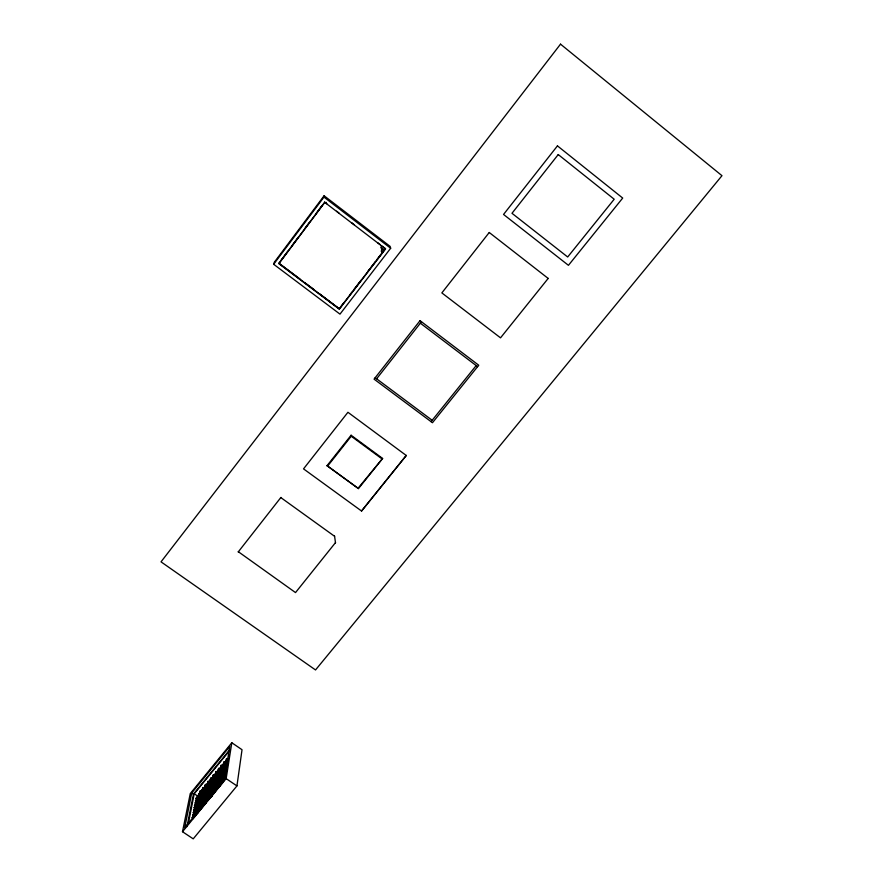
<?xml version="1.0" encoding="UTF-8"?>
<svg xmlns="http://www.w3.org/2000/svg" width="883" height="883" viewBox="0 0 883 883"><rect width="100%" height="100%" fill="white"/><g stroke="black" fill="none" stroke-linecap="round" stroke-linejoin="round"><path stroke-width="1.32" d="M238.267 551.676L295.518 592.581L335.507 542.604M335.507 542.89L334.558 535.981M326.18 203.289L326.269 202.35M324.745 202.45L279.039 263.421L339.304 308.818L385.485 248.62L382.162 246.158M324.679 202.108L326.853 203.763M273.653 264.271L323.951 197.097L324.094 195.761L390.12 246.379L390.672 248.244L339.988 314.138L273.653 264.271L274.326 262.24L324.094 195.761M238.211 551.974L280.949 497.383M236.942 785.914L242.03 749.722L231.81 742.746L190.264 793.585L182.494 831.72L193.222 838.85L236.942 785.914L226.158 778.629L231.81 742.746M225.364 777.272L223.211 779.534M227.196 765.771L225.077 768.011M227.902 761.278L228.344 758.497M221.523 783.861L221.765 782.382L222.472 782.868M222.141 780.031L221.909 781.499L222.615 781.985M224.392 766.234L224.161 767.647L224.856 768.111L218.145 776.289M224.525 765.384L224.757 763.983L225.441 764.446M222.317 782.515L220.761 784.766M223.333 776.234L223.973 772.283M224.403 769.656L224.834 767.018M225.253 764.391L226.6 758.508L225.331 766.411M224.271 773.011L224.701 770.296M222.648 769.678L223.951 761.753L222.56 767.802M217.748 786.201L217.284 788.994L219.017 785.727L219.724 786.201M220.949 774.06L220.717 775.495L221.412 775.969L218.719 779.259L218.013 778.784L218.256 777.338M221.092 773.199L221.335 771.775L222.03 772.239M220.187 782.183L221.28 775.572M218.421 782.228L219.083 778.243M219.249 777.294L221.501 774.192M219.977 772.945L220.419 770.285M220.86 767.636L221.302 764.987L219.028 776.212M217.472 781.985L217.229 783.442L217.935 783.916L212.516 790.517L211.81 790.042L212.063 788.574L212.77 789.038M217.626 781.102L217.869 779.656L218.565 780.13M214.039 792.934L211.898 795.186M215.651 783.497L213.543 785.727M216.445 778.872L214.348 781.091M217.251 774.148L218.664 768.221L217.295 776.201M214.547 792.316L216.843 789.17M215.706 785.517L216.633 780.13M213.962 789.998L213.708 791.477L214.414 791.952L199.47 810.13M214.768 785.274L214.514 786.742L215.22 787.217M216.512 775.175L216.754 773.751M212.03 792.106L213.2 785.417M214.569 777.559L216.015 771.444L214.624 779.457M212.24 793.243L213.785 791.002M210.309 792.106L211.015 788.077M211.192 787.106L213.443 784.016M211.964 782.713L212.439 780.031M212.913 777.349L213.377 774.656L210.993 786.002M211.236 793.309L210.982 794.799L211.688 795.274M209.37 791.852L209.105 793.331L209.801 793.806L203.057 802.018M209.525 790.969L209.79 789.501L210.485 789.976M205.871 802.879L203.741 805.108M207.582 793.331L205.485 795.55M208.421 788.651L206.335 790.859M209.282 783.872L210.75 777.879L209.304 785.958M207.604 795.384L208.587 789.932M205.099 803.839L205.375 802.316L206.081 802.79M205.971 799.016L206.247 797.515L206.942 797.989M208.774 783.475L208.52 784.921L209.205 785.384L214.238 779.413M203.918 801.985L205.154 795.219M206.611 787.261L208.123 781.091L206.644 789.203M204.922 798.662L205.408 795.958M201.39 806.444L201.876 803.839M203.079 797.327L204.525 789.501M205.011 786.896L205.496 784.292L204.271 788.806M202.373 807.15L202.66 805.627M199.657 810.451L199.944 808.927L200.651 809.402M200.408 809.667L201.611 803.144M203.068 795.329L203.796 791.411M203.962 790.495L201.898 792.68M197.693 812.956L198.278 809.888L196.081 812.548M201.644 792.029L202.869 787.504L202.384 790.108M198.156 807.371L197.869 808.872L198.576 809.347L195.871 812.625L195.176 812.15L195.463 810.638L225.253 774.369L225.96 774.855M199.955 797.835L199.679 799.314L200.375 799.777M200.838 793.166L200.562 794.623L201.258 795.086L206.269 789.137M195.408 815.064L194.702 814.601L195 813.066L224.878 776.698L225.584 777.183M226.324 772.537L225.618 772.062L195.927 808.221L195.64 809.733L196.335 810.197L201.71 803.662L201.015 803.188L201.291 801.687L201.986 802.161M226.357 767.482L196.843 803.442L196.556 804.932L197.251 805.395M227.406 765.682L226.71 765.208L197.306 801.08L197.019 802.559L197.715 803.022L202.373 797.338M227.074 762.956L197.748 798.729L197.472 800.197L198.167 800.66L200.154 798.232M228.476 758.961L227.792 758.486L198.653 794.071L198.366 795.517L199.05 795.98L204.326 789.534L203.642 789.082L203.918 787.636L204.602 788.1M195.96 811.19L196.501 808.32L193.079 812.846L225.64 773.365M197.748 801.797L200.253 790.693L199.503 794.634M195.529 815.45L197.814 812.316M196.743 809.071L195.993 813.011L198.189 810.34M195.86 809.281L194.094 807.592L197.417 803.541M196.313 806.896L194.47 805.66L197.041 802.194M188.211 824.071L194.381 792.989M186.986 826.631L193.465 794.104L229.69 749.81M191.732 792.967L184.724 827.702L224.503 779.314L229.746 746.466L191.732 792.967L193.984 794.479M281.269 260.021L287.836 251.213M291.92 245.816L298.487 237.019M305.021 228.333L309.127 222.814M315.673 214.127L322.229 205.342M381.136 251.158L382.803 248.984M343.498 303.156L339.304 308.818L319.293 293.598M350.209 294.425L351.875 292.24M353.553 290.054L361.103 280.231M367.814 271.5L369.491 269.326M371.169 267.141L375.363 261.677M377.041 259.503L381.224 254.039M406.257 455.485L347.935 412.284L303.531 468.873L361.555 511.025L406.257 455.485L361.555 511.025M548.188 278.41L500.529 337.847L441.853 292.913L489.248 232.472M376.611 378.796L421.489 321.754M327.041 465.683L351.103 435.242L382.615 458.443L358.465 488.597L327.041 465.683L358.465 488.597M327.935 465.694L351.224 436.224L351.103 435.242M358.355 487.891L382.615 458.443M431.059 421.666L476.191 365.573M230.43 749.524L194.216 793.784L198.885 796.852M228.763 755.881L229.26 755.274M199.216 794.17L195.849 798.618L228.256 759.049M200.419 792.702L201.843 790.969M203.046 789.49L204.47 787.757M205.684 786.278L207.108 784.534M208.311 783.066L209.746 781.312M210.96 779.832L212.384 778.089M212.88 777.481L215.033 774.855M215.529 774.248L217.682 771.621M218.178 771.014L220.342 768.387M221.556 766.897L223.002 765.142M224.216 763.652L225.662 761.886M226.876 760.395L228.322 758.64M205.651 787.923L212.273 779.844L211.589 779.38L211.843 777.967L212.527 778.431M213.598 778.232L220.242 770.119L219.558 769.656L219.801 768.243L220.485 768.707M221.578 768.497L228.256 760.34L227.571 759.877M197.947 797.504L195.397 800.947L227.207 762.117M209.834 783L211.986 780.362M217.803 773.276L219.966 770.638M225.794 763.508L227.969 760.859M226.114 763.629L227.45 761.996M198.322 798.828L194.933 803.298L227.549 763.519M200.253 796.477L198.609 798.309L197.924 797.846L198.2 796.389L227.428 760.716L228.123 761.179M207.88 786.996L206.556 788.618L205.86 788.155L206.125 786.709L206.821 787.172M216.909 776.157L214.525 778.894L213.841 778.42L214.094 776.996L214.779 777.459M217.869 774.821L224.933 766.367M225.893 765.031L227.229 763.398M202.141 795.804L208.796 787.691L208.101 787.228L208.366 785.782L209.05 786.245M210.132 786.069L216.81 777.923L216.114 777.459L216.357 776.025L217.052 776.488M225.529 767.294L227.549 764.833L226.854 764.358M198.366 800.572L199.801 798.817M201.026 797.338L202.461 795.583M209.006 787.603L211.169 784.965M217.019 777.835L219.194 775.175M222.384 771.289L224.569 768.629M194.47 805.66L226.489 766.621L227.185 767.095M198.653 800.726L199.988 799.115M206.633 791.002L207.969 789.38M214.646 781.234L216.655 778.784L215.971 778.32L215.717 779.755L216.412 780.219M223.377 770.605L224.712 768.961L224.017 768.497L223.796 769.91L224.492 770.384L222.461 772.846M204.37 794.899L203.035 796.532L202.339 796.069L202.615 794.601L203.311 795.064M212.395 785.13L205.706 793.276L205.011 792.813L205.275 791.345L205.971 791.819M221.114 774.49L213.73 783.497L213.035 783.022L213.289 781.576L213.984 782.051M198.642 802.062L200.077 800.307M201.302 798.817L202.748 797.051M203.245 796.444L205.408 793.806M206.633 792.305L208.09 790.55M209.315 789.049L210.761 787.283M194.006 808.044L226.125 768.905L226.821 769.38L222.086 775.142M218.951 777.813L220.297 776.168M198.587 803.773L205.275 795.627L204.58 795.164L204.845 793.696L205.54 794.159M206.611 793.994L213.322 785.815L212.626 785.351L212.88 783.894L213.576 784.369M214.668 784.181L216.015 782.537L215.32 782.073L215.573 780.616L216.269 781.091M196.136 806.941L193.543 810.428L225.761 771.201L226.456 771.676L222.384 776.632M202.803 798.806L204.977 796.157M210.849 789.005L213.035 786.345M218.929 779.17L221.125 776.488M221.633 775.87L223.829 773.199M224.337 772.581L226.534 769.899M197.737 806.83L199.183 805.064M200.816 802.901L199.481 804.534L198.774 804.06L199.061 802.57L199.757 803.033M209.933 791.974L202.163 801.267L201.456 800.793L201.732 799.314L202.428 799.777M210.894 790.627L212.924 788.155L212.218 787.691L212.472 786.223L213.178 786.698M214.271 786.51L217.648 782.404M219.006 780.749L221.037 778.276L220.331 777.813L220.573 776.356L221.269 776.83M195.209 811.753L192.604 815.274L225.739 774.943M210.022 793.718L212.218 791.047M218.145 783.828L220.353 781.135M223.079 777.824L220.651 780.605L219.944 780.13L220.187 778.674L220.893 779.148M225.805 774.512L223.366 777.294L222.671 776.819L222.902 775.373L223.609 775.848M199.249 808.53L201.269 806.069L200.562 805.594L200.849 804.093L201.545 804.556M206.004 800.307L203.973 802.779L203.267 802.305L203.543 800.804L204.249 801.278M207.35 798.662L214.139 790.406M215.496 788.751L225.728 776.3L225.022 775.826M199.514 808.375L200.971 806.598M202.207 805.097L203.675 803.309M204.911 801.797L206.379 800.02M211.81 793.42L209.602 796.102L209.128 798.806L212.604 794.7M220.485 782.857L221.964 781.058M204.834 802.25L206.302 800.473M207.538 798.96L209.017 797.172M194.702 814.601L224.646 778.166M224.503 779.049L194.525 815.517L194.238 817.051L195.584 815.406M196.081 814.247L198.112 811.775L197.406 811.311L197.693 809.788L198.399 810.263M218.509 786.974L217.141 788.64L216.434 788.155L216.688 786.676L217.384 787.15M224.668 779.479L219.878 785.307L219.172 784.832L219.414 783.353L220.121 783.839M193.421 817.658L195.11 815.605M201.026 808.409L202.494 806.62M209.172 798.497L210.651 796.709M218.101 787.647L219.58 785.848M192.494 819.148L195.022 816.069M209.094 798.949L210.816 795.693L211.523 796.168M202.682 806.93L196.942 813.751L197.229 812.228L197.935 812.691M205.783 803.011L208.09 799.016L208.807 799.49M212.891 794.512L214.26 792.857L213.554 792.371M214.657 792.206L216.026 790.539M218.774 787.206L223.587 781.356M182.494 831.72L226.158 778.629M211.081 797.272L212.45 795.605M197.306 801.08L197.991 801.543M203.531 805.186L202.825 804.722L203.101 803.21L203.807 803.685M196.843 803.442L197.538 803.905M199.304 805.428L198.609 804.965L198.322 806.466L199.028 806.93M201.103 806.974L200.397 806.499L200.11 808.011L200.816 808.486M196.799 807.79L196.103 807.327L196.39 805.826L225.993 769.766L226.688 770.23M195.927 808.221L196.622 808.696M195.463 810.638L196.169 811.113M195 813.066L195.706 813.541M206.39 789.49L205.706 789.027L205.441 790.473L206.125 790.936M208.222 790.903L207.527 790.428L207.262 791.896L207.958 792.36M204.172 790.406L203.487 789.943L203.211 791.389L203.907 791.852M207.792 793.243L207.097 792.779L206.832 794.247L207.527 794.722M209.646 794.7L208.951 794.225L208.686 795.715L209.381 796.19M201.964 791.311L201.28 790.859L201.004 792.294L201.688 792.757M203.741 792.724L203.046 792.261L202.781 793.718L203.465 794.181M207.373 795.605L206.677 795.141L206.401 796.621L207.108 797.095M209.227 797.084L208.52 796.609L208.256 798.111L208.962 798.585M205.11 796.51L204.414 796.047L204.139 797.526L204.845 798M198.653 794.071L199.337 794.523M201.092 795.958L200.397 795.495L200.121 796.963L200.816 797.426M202.869 797.415L202.174 796.952L201.898 798.42L202.593 798.894M204.679 798.883L203.984 798.42L203.708 799.91L204.403 800.373M206.512 800.384L205.805 799.91L205.54 801.411L206.247 801.885M197.748 798.729L198.443 799.192M200.209 800.66L199.514 800.197L199.227 801.676L199.922 802.15M220.507 781.488L219.801 781.014L219.558 782.47L220.264 782.956M214.381 779.744L213.686 779.281L213.443 780.715L214.127 781.19M212.119 780.704L211.434 780.241L211.18 781.676L211.865 782.139M215.871 783.409L215.176 782.945L214.922 784.402L215.618 784.877M217.781 784.799L217.086 784.325L216.832 785.793L217.538 786.267M209.878 781.654L209.194 781.19L208.929 782.625L209.624 783.089M211.71 783L211.026 782.537L210.772 783.972L211.456 784.446M211.302 785.307L210.618 784.844L210.353 786.289L211.048 786.764M215.066 788.1L214.37 787.625L214.116 789.104L214.812 789.579M216.28 789.049L216.986 789.523M207.24 784.877L206.556 784.413L206.291 785.848L206.975 786.312M210.894 787.636L210.198 787.161L209.944 788.629L210.64 789.093M208.642 788.563L207.947 788.1L207.682 789.557L208.377 790.02M212.362 791.4L211.655 790.925L211.39 792.415L212.097 792.89M223.145 765.462L222.461 764.998L222.229 766.4L222.913 766.863M222.77 767.713L222.086 767.239L221.854 768.651L222.538 769.115M222.406 769.965L221.71 769.501L221.478 770.914L222.163 771.389M224.348 771.245L223.653 770.771L223.421 772.206L224.116 772.669M220.11 770.969L219.414 770.495L219.172 771.919L219.867 772.382M223.973 773.541L223.278 773.067L223.046 774.501L223.741 774.976M217.825 771.952L217.141 771.488L216.898 772.901L217.582 773.365M219.724 773.232L219.028 772.768L218.796 774.192L219.481 774.656M219.337 775.517L218.653 775.042L218.41 776.477L219.105 776.952M223.233 778.166L222.527 777.691L222.284 779.159L222.991 779.634M215.176 775.197L214.492 774.733L214.238 776.146L214.922 776.61M225.805 762.217L225.121 761.742L224.889 763.144L225.584 763.607M280.915 497.648L334.547 536.268M351.224 436.224L381.732 458.685M375.176 377.736L432.173 420.286M278.929 263.222L299.878 278.951M305.11 282.924L314.116 289.657M420.352 323.189L477.604 366.644M336.633 211.203L339.105 213.189M351.831 222.847L354.171 224.724M377.858 242.858L380.065 244.525M381.026 247.637L384.26 250.11M323.951 197.097L390.672 248.244M489.314 232.549L548.288 278.509M381.147 245.651L382.063 252.946M195.584 813.166L192.13 817.713L195.584 813.166M324.668 202.295L278.73 263.576L339.304 309.149L385.573 248.94L324.668 202.295M560.517 44.15L161.026 561.853L315.529 669.954L721.974 175.684L560.517 44.15M420.043 320.661L374.072 379.138L432.471 422.714L478.741 365.231L420.043 320.661M557.449 145.872L503.542 214.448L568.442 265.319L622.703 198.057L557.449 145.872M558.244 154.558L511.985 213.289L567.681 256.997L614.193 199.227L558.244 154.558"/></g></svg>
